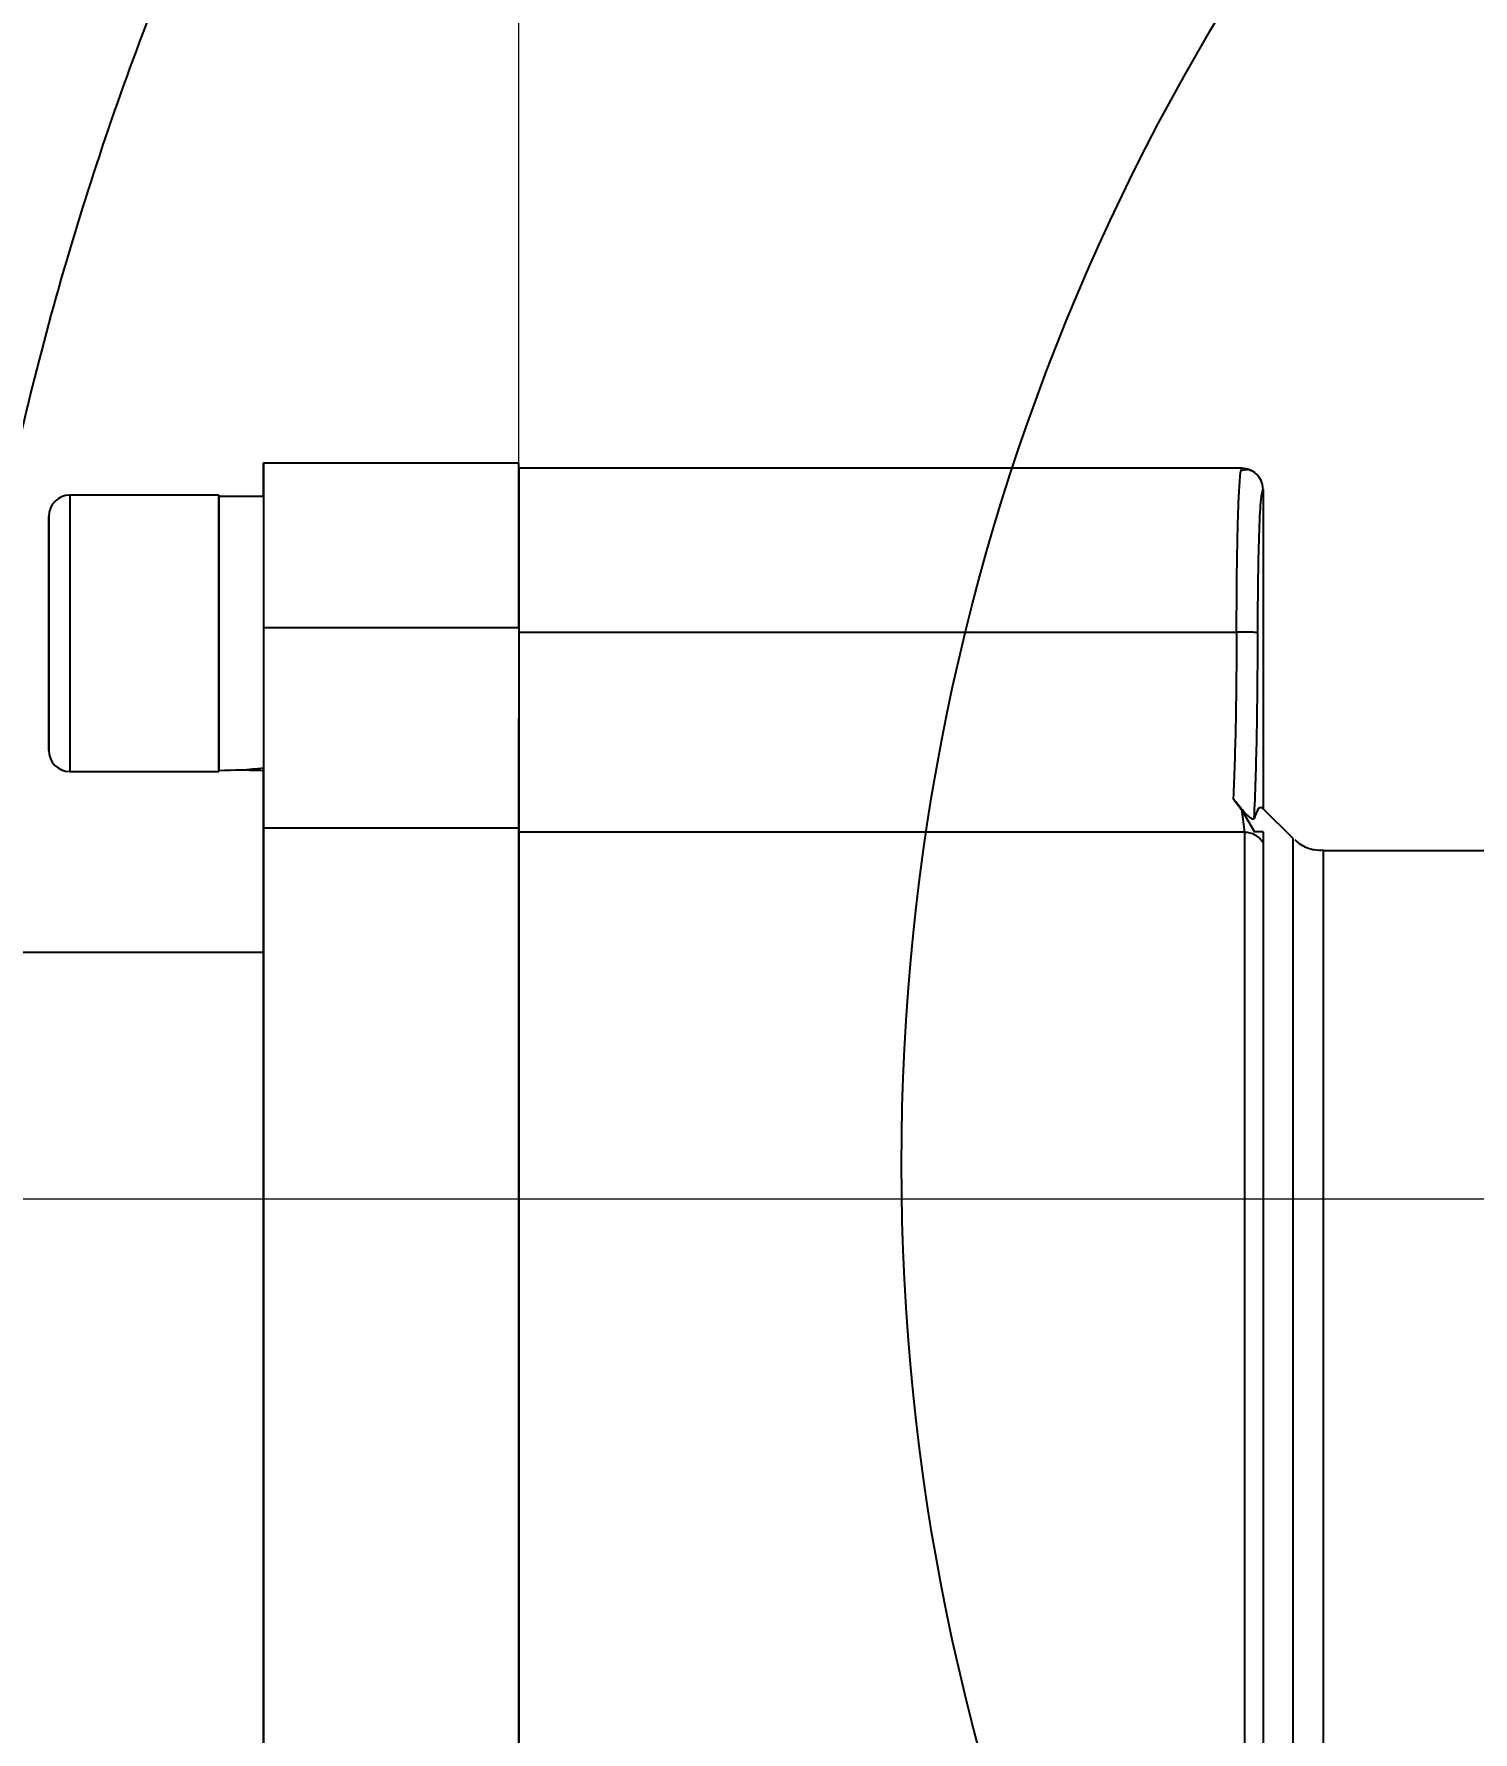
# Model space of a CAD drawing. Header units: millimetres. Extents: x 2180 to 4616, y 795 to 2518.
# Drawn here: x 2841.4 to 2909, y 1171.4 to 1251.2 of the extents above; entities that cross this region are included whole.
import ezdxf

# ---------------------------------------------------------------- set-up
doc = ezdxf.new("R2010")
doc.units = ezdxf.units.MM
doc.layers.add('AM_5', color=3, linetype='Continuous', lineweight=25)
doc.styles.add('SLDTEXTSTYLE1', font='txt.shx', dxfattribs={"width": 0.7, "bigfont": 'gbcbig.shx'})
doc.dimstyles.new('SLDDIMSTYLE12$0', dxfattribs={"dimtxt": 12, "dimasz": 10, "dimexe": 0, "dimexo": 0.0625, "dimgap": 0.875, "dimtad": 1, "dimdec": 1, "dimlfac": 1.8, "dimrnd": 1e-09, "dimzin": 12, "dimdsep": 46, "dimtxsty": 'SLDTEXTSTYLE1', "dimcen": 0.09, "dimdle": 8.16, "dimclrd": 3, "dimclre": 3, "dimadec": 0, "dimazin": 3, "dimtfac": 1, "dimtdec": 1, "dimtofl": 0, "dimtmove": 0, "dimatfit": 3, "dimfxl": 0, "dimfrac": 2, "dimtolj": 1, "dimlwd": 5, "dimlwe": 5, "dimarcsym": 0})

# ---------------------------------------------------------------- blocks, each defined once
blk = doc.blocks.new('*D51')
at = {"layer": 'AM_5', "color": 3, "linetype": 'Continuous', "lineweight": 5, "transparency": 16777216}
for p, q in [((2864.157, 1231.09), (2864.157, 1380.912)), ((2976.931, 1380.912), (2874.157, 1380.912))]:
    blk.add_line(p, q, dxfattribs=at)
at = {"layer": 'AM_5', "color": 3, "lineweight": 5, "transparency": 16777216}
blk.add_line((2986.931, 1196.624), (2986.931, 1380.912), dxfattribs=at)
at = {"layer": 'AM_5', "color": 3, "transparency": 16777216}
for points in [[(2874.157, 1382.579), (2874.157, 1379.245), (2864.157, 1380.912)], [(2976.931, 1382.579), (2976.931, 1379.245), (2986.931, 1380.912)]]:
    blk.add_solid(points, dxfattribs=at)
at = {"layer": 'Defpoints', "color": 0, "transparency": 16777216}
for p in [(2864.157, 1380.912), (2864.157, 1231.027), (2986.931, 1196.561)]:
    blk.add_point(p, dxfattribs=at)
at = {"layer": 'AM_5', "color": 0, "transparency": 16777216, "insert": (2925.544, 1387.787), "char_height": 12, "attachment_point": 5, "style": 'SLDTEXTSTYLE1'}
blk.add_mtext('\\A1;123', dxfattribs=at)
blk = doc.blocks.new('*D54')
at = {"layer": 'AM_5', "color": 3, "linetype": 'Continuous', "lineweight": 5, "transparency": 16777216}
for p, q in [((2701.657, 1173.634), (2701.657, 1380.16)), ((2854.157, 1380.16), (2711.657, 1380.16))]:
    blk.add_line(p, q, dxfattribs=at)
at = {"layer": 'AM_5', "color": 3, "lineweight": 5, "transparency": 16777216}
blk.add_line((2864.157, 1230.332), (2864.157, 1380.16), dxfattribs=at)
at = {"layer": 'AM_5', "color": 3, "transparency": 16777216}
for points in [[(2711.657, 1381.827), (2711.657, 1378.494), (2701.657, 1380.16)], [(2854.157, 1381.827), (2854.157, 1378.494), (2864.157, 1380.16)]]:
    blk.add_solid(points, dxfattribs=at)
at = {"layer": 'Defpoints', "color": 0, "transparency": 16777216}
for p in [(2701.657, 1380.16), (2864.157, 1230.27), (2701.657, 1173.572)]:
    blk.add_point(p, dxfattribs=at)
at = {"layer": 'AM_5', "color": 0, "transparency": 16777216, "insert": (2782.907, 1387.035), "char_height": 12, "attachment_point": 5, "style": 'SLDTEXTSTYLE1'}
blk.add_mtext('\\A1;165', dxfattribs=at)
blk = doc.blocks.new('*D55')
at = {"layer": 'AM_5', "color": 3, "lineweight": 5, "transparency": 16777216}
blk.add_line((2986.853, 1196.425), (2798.859, 1196.425), dxfattribs=at)
at = {"layer": 'AM_5', "color": 3, "linetype": 'Continuous', "lineweight": 5, "transparency": 16777216}
for p, q in [((2798.859, 1186.425), (2798.859, 964.813)), ((2941.107, 954.813), (2798.859, 954.813))]:
    blk.add_line(p, q, dxfattribs=at)
at = {"layer": 'AM_5', "color": 3, "transparency": 16777216}
for points in [[(2797.193, 1186.425), (2800.526, 1186.425), (2798.859, 1196.425)], [(2797.193, 964.813), (2800.526, 964.813), (2798.859, 954.813)]]:
    blk.add_solid(points, dxfattribs=at)
at = {"layer": 'Defpoints', "color": 0, "transparency": 16777216}
for p in [(2986.915, 1196.425), (2798.859, 954.813), (2941.17, 954.813)]:
    blk.add_point(p, dxfattribs=at)
at = {"layer": 'AM_5', "color": 0, "transparency": 16777216, "insert": (2791.984, 1022.095), "char_height": 12, "attachment_point": 5, "rotation": 90, "style": 'SLDTEXTSTYLE1'}
blk.add_mtext('\\A1;245', dxfattribs=at)

msp = doc.modelspace()

# ---------------------------------------------------------------- linework, layer by layer
at = {"color": 7, "linetype": 'Continuous', "lineweight": 25}
for p, q in [((2864.157, 1231.027), (2852.157, 1231.027)), ((2898.16, 1230.795), (2864.157, 1230.795)), ((2898.112, 1230.641), (2898.156, 1230.795)), ((2898.61, 1230.687), (2898.534, 1230.682)), ((2850.057, 1229.527), (2843.057, 1229.527)), ((2852.157, 1229.467), (2850.057, 1229.467)), ((2899.157, 1229.795), (2899.157, 1214.795)), ((2842.057, 1223.027), (2842.057, 1226.027)), ((2842.057, 1226.027), (2842.057, 1226.027)), ((2842.057, 1226.027), (2842.057, 1223.027)), ((2842.057, 1223.027), (2842.057, 1220.027)), ((2842.057, 1220.027), (2842.057, 1223.027)), ((2842.057, 1223.027), (2842.057, 1223.027)), ((2852.157, 1223.308), (2864.157, 1223.308)), ((2864.157, 1223.092), (2897.91, 1223.092)), ((2842.057, 1220.027), (2842.057, 1220.027)), ((2850.057, 1218.687), (2850.057, 1216.587)), ((2843.057, 1216.527), (2850.057, 1216.527)), ((2852.157, 1216.587), (2852.157, 1216.703)), ((2897.751, 1215.264), (2898.157, 1214.708)), ((2898.157, 1214.708), (2898.223, 1214.611)), ((2898.157, 1214.708), (2898.157, 1214.633)), ((2900.571, 1213.381), (2899.153, 1214.798)), ((2864.157, 1213.872), (2852.157, 1213.872)), ((2898.157, 1214.633), (2898.291, 1213.673)), ((2898.223, 1214.611), (2898.757, 1213.7)), ((2898.291, 1213.673), (2864.157, 1213.673)), ((2912.132, 1212.795), (2901.985, 1212.795)), ((2852.157, 1208.027), (2837.161, 1208.027))]:
    msp.add_line(p, q, dxfattribs=at)
at = {"color": 7, "linetype": 'Continuous', "lineweight": 25, "flags": 128}
for points in [[(2852.157, 1229.467), (2852.157, 1230.27), (2852.157, 1230.836), (2852.157, 1231.027), (2852.157, 1230.836), (2852.157, 1230.27), (2852.157, 1229.356), (2852.157, 1228.14), (2852.157, 1226.678), (2852.157, 1225.041), (2852.157, 1223.308)], [(2864.157, 1223.308), (2864.157, 1225.041), (2864.157, 1226.678), (2864.157, 1228.14), (2864.157, 1229.356), (2864.157, 1230.27), (2864.157, 1230.836), (2864.157, 1231.027)], [(2843.057, 1229.527), (2843.057, 1229.429), (2843.057, 1228.996), (2843.057, 1228.241), (2843.057, 1227.206), (2843.057, 1225.945), (2843.057, 1224.526), (2843.057, 1223.027)], [(2850.057, 1229.527), (2850.057, 1229.429), (2850.057, 1228.996), (2850.057, 1228.241), (2850.057, 1227.206), (2850.057, 1225.945), (2850.057, 1224.526), (2850.057, 1223.027)], [(2850.057, 1216.587), (2850.057, 1216.763), (2850.057, 1217.282), (2850.057, 1218.115), (2850.057, 1219.216), (2850.057, 1220.526), (2850.057, 1221.973), (2850.057, 1223.477), (2850.057, 1224.956), (2850.057, 1226.331), (2850.057, 1227.524), (2850.057, 1228.472), (2850.057, 1229.122), (2850.057, 1229.439), (2850.057, 1229.467)], [(2843.057, 1223.027), (2843.057, 1221.528), (2843.057, 1220.11), (2843.057, 1218.849), (2843.057, 1217.814), (2843.057, 1217.059), (2843.057, 1216.626), (2843.057, 1216.527)], [(2850.057, 1223.027), (2850.057, 1221.528), (2850.057, 1220.11), (2850.057, 1218.849), (2850.057, 1217.814), (2850.057, 1217.059), (2850.057, 1216.626), (2850.057, 1216.527)], [(2852.157, 1223.308), (2852.157, 1221.66), (2852.157, 1220.068), (2852.157, 1218.574), (2852.157, 1217.221), (2852.157, 1216.044), (2852.157, 1215.077), (2852.157, 1214.346), (2852.157, 1213.872)], [(2864.157, 1223.308), (2864.157, 1221.66), (2864.157, 1220.068), (2864.157, 1218.574), (2864.157, 1217.221), (2864.157, 1216.044), (2864.157, 1215.077), (2864.157, 1214.346), (2864.157, 1213.872)], [(2852.157, 1213.872), (2852.157, 1214.346), (2852.157, 1215.077), (2852.157, 1216.044), (2852.157, 1216.703)], [(2852.156, 1208.027), (2852.156, 1209.068), (2852.156, 1211.009), (2852.156, 1212.613), (2852.157, 1213.872)], [(2852.157, 1213.872), (2852.157, 1212.613), (2852.157, 1211.009), (2852.157, 1209.068), (2852.157, 1206.797), (2852.157, 1204.209), (2852.157, 1201.314), (2852.157, 1198.126), (2852.157, 1194.66), (2852.157, 1190.933), (2852.157, 1186.96), (2852.157, 1182.761), (2852.157, 1178.355), (2852.157, 1173.762), (2852.157, 1169.004), (2852.157, 1164.102), (2852.157, 1159.08), (2852.157, 1153.96)], [(2864.157, 1153.96), (2864.157, 1159.08), (2864.157, 1164.102), (2864.157, 1169.004), (2864.157, 1173.762), (2864.157, 1178.355), (2864.157, 1182.761), (2864.157, 1186.96), (2864.157, 1190.933), (2864.157, 1194.66), (2864.157, 1198.126), (2864.157, 1201.314), (2864.157, 1204.209), (2864.157, 1206.797), (2864.157, 1209.068), (2864.157, 1211.009), (2864.157, 1212.613), (2864.157, 1213.872)], [(2898.291, 1213.673), (2898.291, 1212.426), (2898.291, 1210.832), (2898.291, 1208.901), (2898.291, 1206.641), (2898.291, 1204.062), (2898.291, 1201.177), (2898.291, 1197.998), (2898.291, 1194.541), (2898.291, 1190.821), (2898.291, 1186.856), (2898.291, 1182.663), (2898.291, 1178.263), (2898.291, 1173.676), (2898.291, 1168.923), (2898.291, 1164.026), (2898.291, 1159.007), (2898.291, 1153.89)], [(2899.157, 1213.696), (2899.157, 1213.637), (2899.157, 1213.577), (2899.157, 1213.515), (2899.157, 1213.452), (2899.157, 1213.387), (2899.157, 1213.321), (2899.157, 1213.253), (2899.157, 1213.184)], [(2899.157, 1213.184), (2899.157, 1211.944), (2899.157, 1210.361), (2899.157, 1208.443), (2899.157, 1206.197), (2899.157, 1203.635), (2899.157, 1200.768), (2899.157, 1197.61), (2899.157, 1194.175), (2899.157, 1190.479), (2899.157, 1186.539), (2899.157, 1182.374), (2899.157, 1178.002), (2899.157, 1173.445), (2899.157, 1168.722), (2899.157, 1163.856), (2899.157, 1158.87), (2899.157, 1153.786)], [(2900.571, 1168.136), (2900.571, 1172.785), (2900.571, 1177.271), (2900.571, 1181.574), (2900.571, 1185.673), (2900.571, 1189.549), (2900.571, 1193.184), (2900.571, 1196.562), (2900.571, 1199.666), (2900.571, 1202.482), (2900.571, 1204.997), (2900.571, 1207.199), (2900.571, 1209.079), (2900.571, 1210.627), (2900.571, 1211.836), (2900.571, 1212.7), (2900.571, 1213.216), (2900.571, 1213.381)], [(2901.985, 1212.795), (2901.985, 1212.756), (2901.985, 1212.417), (2901.985, 1211.728), (2901.985, 1210.694), (2901.985, 1209.319), (2901.985, 1207.609), (2901.985, 1205.573), (2901.985, 1203.22), (2901.985, 1200.561), (2901.985, 1197.609), (2901.985, 1194.377), (2901.985, 1190.88), (2901.985, 1187.135), (2901.985, 1183.159), (2901.985, 1178.971), (2901.985, 1174.591), (2901.985, 1170.038)], [(2852.157, 1144.467), (2852.157, 1147.989), (2852.157, 1152.907), (2852.157, 1157.749), (2852.157, 1162.49), (2852.157, 1167.106), (2852.157, 1171.575), (2852.157, 1175.872), (2852.157, 1179.977), (2852.157, 1183.868), (2852.157, 1187.525), (2852.157, 1190.93), (2852.157, 1194.065), (2852.157, 1196.915), (2852.157, 1199.465), (2852.157, 1201.702), (2852.157, 1203.614), (2852.157, 1205.192), (2852.157, 1206.428), (2852.157, 1207.315), (2852.157, 1207.849), (2852.157, 1208.027)]]:
    msp.add_lwpolyline(points, dxfattribs=at)
at = {"color": 7, "linetype": 'Continuous', "lineweight": 25}
msp.add_circle((2987.157, 1198.073), 105, dxfattribs=at)
for centre, start, end in [((2843.057, 1228.527), 90, 180), ((2843.057, 1217.527), 180, 270)]:
    msp.add_arc(centre, 1, start, end, dxfattribs=at)
for centre, start_param, end_param in [((2850.057, 1223.027), 4.712389, 4.901786), ((2852.157, 1223.027), 4.618117, 4.712389)]:
    msp.add_ellipse(centre, major_axis=(11.154, 0), ratio=0.577348, start_param=start_param, end_param=end_param, dxfattribs=at)
for points, knots in [([(2986.724, 1027.83), (2989.284, 1027.855), (2992.865, 1027.889), (2998.134, 1028.168), (3002.598, 1028.504), (3007.914, 1029.069), (3013.483, 1029.842), (3019.297, 1030.853), (3025.268, 1032.109), (3031.344, 1033.619), (3037.482, 1035.39), (3043.647, 1037.424), (3049.811, 1039.724), (3055.948, 1042.289), (3062.036, 1045.119), (3068.055, 1048.213), (3073.988, 1051.568), (3079.817, 1055.18), (3085.527, 1059.045), (3091.103, 1063.159), (3096.53, 1067.517), (3101.795, 1072.111), (3106.887, 1076.935), (3111.792, 1081.983), (3116.499, 1087.246), (3120.996, 1092.716), (3125.275, 1098.384), (3129.323, 1104.241), (3133.133, 1110.278), (3136.695, 1116.484), (3140, 1122.849), (3143.041, 1129.361), (3145.81, 1136.01), (3148.3, 1142.785), (3150.506, 1149.672), (3152.42, 1156.661), (3154.039, 1163.739), (3155.357, 1170.893), (3156.37, 1178.109), (3157.074, 1185.377), (3157.467, 1192.681), (3157.546, 1200.009), (3157.309, 1207.347), (3156.755, 1214.681), (3155.882, 1221.999), (3154.692, 1229.286), (3153.184, 1236.529), (3151.359, 1243.713), (3149.218, 1250.826), (3146.765, 1257.854), (3144, 1264.782), (3140.927, 1271.599), (3137.55, 1278.289), (3133.872, 1284.841), (3129.899, 1291.241), (3125.634, 1297.477), (3121.083, 1303.535), (3116.251, 1309.403), (3111.143, 1315.069), (3105.767, 1320.522), (3100.32, 1325.569), (3094.847, 1330.222), (3089.389, 1334.491), (3083.764, 1338.534), (3077.982, 1342.342), (3072.055, 1345.91), (3065.992, 1349.232), (3059.806, 1352.302), (3053.51, 1355.116), (3047.116, 1357.668), (3040.641, 1359.954), (3034.103, 1361.97), (3027.528, 1363.713), (3020.956, 1365.177), (3014.462, 1366.359), (3008.172, 1367.256), (3002.648, 1367.84), (2997.766, 1368.207), (2992.942, 1368.447), (2986.967, 1368.564), (2981.45, 1368.454), (2976.181, 1368.182), (2971.717, 1367.844), (2966.401, 1367.279), (2960.832, 1366.506), (2955.018, 1365.496), (2949.047, 1364.24), (2942.971, 1362.729), (2936.833, 1360.959), (2930.668, 1358.924), (2924.504, 1356.625), (2918.367, 1354.06), (2912.279, 1351.229), (2906.26, 1348.136), (2900.327, 1344.781), (2894.498, 1341.169), (2888.788, 1337.303), (2883.213, 1333.189), (2877.785, 1328.832), (2872.52, 1324.238), (2867.428, 1319.413), (2862.523, 1314.365), (2857.817, 1309.103), (2853.319, 1303.633), (2849.041, 1297.964), (2844.992, 1292.107), (2841.182, 1286.07), (2837.62, 1279.865), (2834.316, 1273.5), (2831.273, 1266.988), (2828.511, 1260.336), (2826.174, 1254.054), (2824.895, 1249.949), (2824.332, 1248.141)], [0, 0, 0, 0, 0.0102074, 0.014274, 0.021037, 0.0280561, 0.0355867, 0.0434511, 0.0515783, 0.0599113, 0.0684099, 0.0770439, 0.085791, 0.0946336, 0.1035582, 0.112554, 0.1216124, 0.1307262, 0.1398897, 0.1490979, 0.1583469, 0.1676331, 0.1769537, 0.1863062, 0.1956884, 0.2050985, 0.2145348, 0.2239961, 0.233481, 0.2429885, 0.2525178, 0.262068, 0.2716385, 0.2812287, 0.2908382, 0.3004664, 0.3101132, 0.3197782, 0.3294613, 0.3391624, 0.3488814, 0.3586183, 0.3683733, 0.3781464, 0.387938, 0.3977483, 0.4075776, 0.4174265, 0.4272956, 0.4371854, 0.4470968, 0.4570307, 0.4669882, 0.4769704, 0.486979, 0.4970156, 0.5070822, 0.5171812, 0.5273154, 0.5374882, 0.5477037, 0.5569145, 0.5661226, 0.5753266, 0.5845258, 0.5937191, 0.6029052, 0.6120821, 0.6212471, 0.6303962, 0.6395236, 0.6486197, 0.6576679, 0.6666375, 0.6754633, 0.6839789, 0.6919633, 0.6976055, 0.7035012, 0.7112199, 0.7214273, 0.7254939, 0.7322569, 0.739276, 0.7468066, 0.754671, 0.7627982, 0.7711312, 0.7796298, 0.7882638, 0.7970109, 0.8058535, 0.8147781, 0.8237739, 0.8328323, 0.8419461, 0.8511096, 0.8603178, 0.8695668, 0.878853, 0.8881736, 0.8975261, 0.9069083, 0.9163184, 0.9257547, 0.935216, 0.9447009, 0.9542084, 0.9637377, 0.9732879, 0.9828584, 0.9924486, 1, 1, 1, 1]), ([(2878.573, 1094.237), (2877.612, 1095.238), (2875.123, 1097.83), (2871.341, 1102.244), (2867.21, 1107.446), (2863.309, 1112.851), (2859.64, 1118.438), (2856.213, 1124.199), (2853.039, 1130.123), (2850.125, 1136.198), (2847.481, 1142.413), (2845.113, 1148.755), (2843.028, 1155.212), (2841.233, 1161.772), (2839.733, 1168.42), (2838.534, 1175.144), (2837.64, 1181.929), (2837.055, 1188.763), (2836.781, 1195.631), (2836.822, 1202.519), (2837.18, 1209.411), (2837.855, 1216.295), (2838.848, 1223.155), (2840.16, 1229.977), (2841.789, 1236.746), (2843.734, 1243.448), (2845.994, 1250.068), (2848.566, 1256.591), (2851.447, 1263.004), (2854.634, 1269.292), (2858.121, 1275.441), (2861.906, 1281.436), (2865.983, 1287.265), (2870.346, 1292.914), (2874.989, 1298.37), (2879.908, 1303.619), (2884.918, 1308.476), (2889.972, 1312.948), (2895.031, 1317.045), (2900.257, 1320.922), (2905.651, 1324.552), (2910.128, 1327.35), (2912.852, 1328.847), (2913.678, 1329.3)], [0, 0, 0, 0, 0.015178, 0.039329, 0.06356, 0.087866, 0.112243, 0.136687, 0.161195, 0.185765, 0.210395, 0.235082, 0.259825, 0.284624, 0.309477, 0.334382, 0.359341, 0.384352, 0.409415, 0.434531, 0.459699, 0.484921, 0.510196, 0.535528, 0.560915, 0.586361, 0.611867, 0.637436, 0.66307, 0.688773, 0.714548, 0.740401, 0.766336, 0.79236, 0.818482, 0.844709, 0.871054, 0.894803, 0.918543, 0.942272, 0.965987, 0.989686, 1, 1, 1, 1]), ([(2864.157, 1227.027), (2864.157, 1227.556), (2864.157, 1228.962), (2864.157, 1230.373), (2864.157, 1230.998), (2864.157, 1230.402), (2864.157, 1228.705), (2864.157, 1226.148), (2864.157, 1224.111), (2864.157, 1223.092)], [0, 0, 0, 0, 0.0913546, 0.2427955, 0.3942364, 0.5456773, 0.6971182, 0.8485591, 1, 1, 1, 1]), ([(2897.91, 1223.092), (2897.915, 1224.091), (2897.922, 1225.615), (2897.953, 1227.417), (2897.981, 1228.47), (2898.009, 1229.24), (2898.035, 1229.801), (2898.066, 1230.272), (2898.092, 1230.585), (2898.108, 1230.632), (2898.112, 1230.641)], [0, 0, 0, 0, 0.2760057, 0.4208286, 0.5697938, 0.6577349, 0.7519319, 0.8523835, 0.9699543, 1, 1, 1, 1]), ([(2898.765, 1230.589), (2898.656, 1230.649), (2898.437, 1230.77), (2898.209, 1230.699), (2898.095, 1230.663)], [0, 0, 0, 0, 0.500061, 1, 1, 1, 1]), ([(2899.157, 1229.795), (2899.151, 1229.878), (2899.141, 1230.013), (2899.056, 1230.257), (2898.915, 1230.47), (2898.709, 1230.636), (2898.472, 1230.761), (2898.28, 1230.781), (2898.156, 1230.794)], [0, 0, 0, 0, 0.158879, 0.258263, 0.492919, 0.635443, 0.763123, 1, 1, 1, 1]), ([(2898.91, 1223.055), (2898.915, 1223.954), (2898.924, 1225.752), (2898.981, 1227.982), (2899.062, 1229.523), (2899.125, 1229.704), (2899.157, 1229.795)], [0, 0, 0, 0, 0.250108, 0.500057, 0.750022, 1, 1, 1, 1]), ([(2842.057, 1223.027), (2842.057, 1223.719), (2842.057, 1224.783), (2842.057, 1226.064), (2842.057, 1226.944), (2842.057, 1227.659), (2842.057, 1228.323), (2842.057, 1228.66), (2842.057, 1228.323), (2842.057, 1227.659), (2842.057, 1226.944), (2842.057, 1226.064), (2842.057, 1224.783), (2842.057, 1223.719), (2842.057, 1223.027)], [0, 0, 0, 0, 0.119728, 0.18418, 0.25, 0.31582, 0.380272, 0.5, 0.619728, 0.68418, 0.75, 0.81582, 0.880272, 1, 1, 1, 1]), ([(2842.057, 1223.027), (2842.057, 1222.336), (2842.057, 1221.271), (2842.057, 1219.99), (2842.057, 1219.111), (2842.057, 1218.396), (2842.057, 1217.732), (2842.057, 1217.395), (2842.057, 1217.732), (2842.057, 1218.396), (2842.057, 1219.111), (2842.057, 1219.99), (2842.057, 1221.271), (2842.057, 1222.336), (2842.057, 1223.027)], [0, 0, 0, 0, 0.119728, 0.18418, 0.25, 0.31582, 0.380272, 0.5, 0.619728, 0.68418, 0.75, 0.81582, 0.880272, 1, 1, 1, 1]), ([(2897.91, 1223.092), (2897.907, 1222.322), (2897.901, 1220.785), (2897.868, 1218.681), (2897.817, 1216.751), (2897.774, 1215.78), (2897.751, 1215.264)], [0, 0, 0, 0, 0.250692, 0.499976, 0.734182, 1, 1, 1, 1]), ([(2898.91, 1223.055), (2898.892, 1223.06), (2898.856, 1223.069), (2898.621, 1223.082), (2898.289, 1223.09), (2898.033, 1223.092), (2897.91, 1223.092)], [0, 0, 0, 0, 0.241118, 0.500786, 0.760016, 1, 1, 1, 1]), ([(2898.74, 1214.318), (2898.766, 1214.903), (2898.814, 1215.97), (2898.866, 1218.133), (2898.901, 1220.468), (2898.907, 1222.198), (2898.91, 1223.055)], [0, 0, 0, 0, 0.273586, 0.498961, 0.752012, 1, 1, 1, 1]), ([(2864.157, 1213.605), (2864.157, 1213.943), (2864.157, 1214.62), (2864.157, 1216.617), (2864.157, 1218.315), (2864.157, 1219.027)], [0, 0, 0, 0, 0.367232, 0.734464, 1, 1, 1, 1]), ([(2898.74, 1214.318), (2898.724, 1214.298), (2898.701, 1214.271), (2898.594, 1214.324), (2898.518, 1214.383), (2898.475, 1214.419), (2898.429, 1214.462), (2898.376, 1214.512), (2898.318, 1214.573), (2898.223, 1214.676), (2898.01, 1214.928), (2897.863, 1215.119), (2897.751, 1215.264)], [0, 0, 0, 0, 0.27589, 0.390643, 0.418177, 0.445711, 0.473391, 0.500431, 0.533675, 0.57319, 0.676813, 1, 1, 1, 1]), ([(2899.15, 1214.794), (2899.082, 1214.829), (2898.946, 1214.898), (2898.809, 1214.514), (2898.74, 1214.318)], [0, 0, 0, 0, 0.490787, 1, 1, 1, 1]), ([(2898.223, 1214.611), (2898.218, 1214.615), (2898.209, 1214.623), (2898.194, 1214.63), (2898.182, 1214.633), (2898.173, 1214.634), (2898.165, 1214.634), (2898.159, 1214.633), (2898.157, 1214.633)], [0, 0, 0, 0, 0.3414904, 0.6007021, 0.7070146, 0.8042158, 0.8993656, 1, 1, 1, 1]), ([(2864.156, 1195.065), (2864.156, 1195.893), (2864.156, 1198.423), (2864.156, 1202.068), (2864.156, 1205.981), (2864.156, 1209.218), (2864.156, 1211.851), (2864.156, 1213.02), (2864.157, 1213.605)], [0, 0, 0, 0, 0.088563, 0.270851, 0.453138, 0.635425, 0.817713, 1, 1, 1, 1]), ([(2899.157, 1213.696), (2899.136, 1213.697), (2899.101, 1213.698), (2898.86, 1213.7), (2898.757, 1213.7)], [0, 0, 0, 0, 0.572197, 1, 1, 1, 1]), ([(2901.991, 1212.826), (2901.845, 1212.823), (2901.481, 1212.816), (2901.011, 1213.011), (2900.754, 1213.235), (2900.659, 1213.317)], [0, 0, 0, 0, 0.298929, 0.743168, 1, 1, 1, 1]), ([(2864.157, 1142.027), (2864.157, 1143.814), (2864.157, 1148.75), (2864.157, 1156.69), (2864.157, 1165.658), (2864.157, 1174.146), (2864.157, 1182.013), (2864.157, 1189.124), (2864.157, 1195.356), (2864.157, 1200.602), (2864.157, 1204.78), (2864.157, 1207.786), (2864.157, 1209.678), (2864.157, 1209.902), (2864.157, 1210.014)], [0, 0, 0, 0, 0.049119, 0.135691, 0.222263, 0.308836, 0.395408, 0.48198, 0.568552, 0.655124, 0.741696, 0.828268, 0.91484, 1, 1, 1, 1]), ([(2816.854, 1199.322), (2816.838, 1198.33), (2816.782, 1194.891), (2817.019, 1189.002), (2817.557, 1181.667), (2818.434, 1174.349), (2819.623, 1167.062), (2821.131, 1159.82), (2822.956, 1152.635), (2825.097, 1145.522), (2827.551, 1138.495), (2830.315, 1131.566), (2833.388, 1124.75), (2836.765, 1118.059), (2840.443, 1111.507), (2844.416, 1105.107), (2848.681, 1098.872), (2853.233, 1092.814), (2858.065, 1086.946), (2863.172, 1081.279), (2868.548, 1075.827), (2873.995, 1070.779), (2879.468, 1066.127), (2884.927, 1061.857), (2890.551, 1057.815), (2896.333, 1054.007), (2902.26, 1050.438), (2908.323, 1047.116), (2914.509, 1044.046), (2920.805, 1041.233), (2927.199, 1038.681), (2933.674, 1036.395), (2940.212, 1034.378), (2946.787, 1032.636), (2953.36, 1031.171), (2959.853, 1029.989), (2966.143, 1029.093), (2971.667, 1028.508), (2976.549, 1028.143), (2981.374, 1027.895), (2984.788, 1027.853), (2986.724, 1027.83)], [0, 0, 0, 0, 0.0110977, 0.0384563, 0.065866, 0.0933273, 0.120841, 0.1484084, 0.1760305, 0.2037091, 0.231446, 0.2592434, 0.2871039, 0.3150305, 0.3430267, 0.3710966, 0.3992451, 0.4274777, 0.4558012, 0.4842235, 0.512754, 0.5414043, 0.5672369, 0.5930617, 0.6188752, 0.6446752, 0.6704587, 0.6962218, 0.7219592, 0.7476632, 0.7733229, 0.7989215, 0.8244321, 0.8498086, 0.8749648, 0.8997175, 0.9236002, 0.9459932, 0.9618174, 0.9783523, 1, 1, 1, 1])]:
    msp.add_open_spline(points, degree=3, knots=knots, dxfattribs=at)
for points in [[(2864.157, 1223.092), (2864.157, 1221.989), (2864.157, 1219.782), (2864.157, 1216.904), (2864.157, 1214.664), (2864.157, 1214.004), (2864.157, 1213.673)], [(2864.157, 1213.673), (2864.157, 1213.099), (2864.157, 1211.95), (2864.157, 1209.349), (2864.157, 1206.134), (2864.157, 1202.271), (2864.157, 1197.814), (2864.157, 1192.798), (2864.157, 1187.272), (2864.157, 1181.286), (2864.157, 1174.897), (2864.157, 1168.161), (2864.157, 1161.154), (2864.157, 1156.311), (2864.157, 1153.89)], [(2899.157, 1213.184), (2899.107, 1213.255), (2899.009, 1213.396), (2898.796, 1213.551), (2898.553, 1213.654), (2898.378, 1213.667), (2898.291, 1213.673)]]:
    msp.add_open_spline(points, degree=3, dxfattribs=at)

# ---------------------------------------------------------------- dimensions: what is measured, and where the dimension line sits
at = {"layer": 'AM_5'}
for base, p1, p2, text, picture, middle in [((2864.157, 1380.912), (2986.931, 1196.561), (2864.157, 1231.027), '123', '*D51', (2925.544, 1387.787)), ((2701.657, 1380.16), (2864.157, 1230.27), (2701.657, 1173.572), '165', '*D54', (2782.907, 1387.035))]:
    dim = msp.add_linear_dim(base=base, p1=p1, p2=p2, angle=360, text=text, dimstyle='SLDDIMSTYLE12$0', override={"dimlfac": 1, "dimpost": ''}, dxfattribs=at)
    dim.commit()
    dim.dimension.update_dxf_attribs({"geometry": picture, "text_midpoint": middle})
dim = msp.add_linear_dim(base=(2798.859, 954.813), p1=(2986.915, 1196.425), p2=(2941.17, 954.813), angle=90, text='245', dimstyle='SLDDIMSTYLE12$0', override={"dimlfac": 1}, dxfattribs=at)
dim.commit()
dim.dimension.update_dxf_attribs({"geometry": '*D55', "text_midpoint": (2798.859, 1022.095), "dimtype": 160})

doc.saveas('drawing.dxf')
